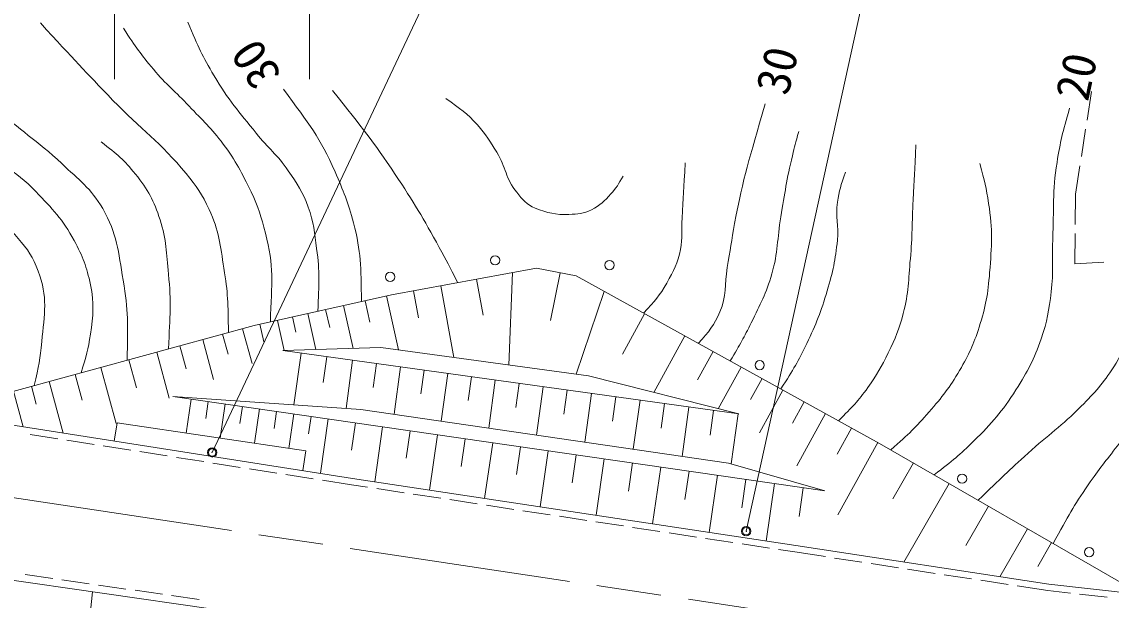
# Model space of a CAD drawing. Units: millimetres at full size, sheet at 1:1000; details may follow other scales. Extents: x 40000 to 680000, y 20000 to 380000.
# Drawn here: x 317922 to 376878, y 286706 to 317975 of the extents above; entities that cross this region are included whole.
import ezdxf
from ezdxf.enums import TextEntityAlignment as Align

# ---------------------------------------------------------------- set-up
doc = ezdxf.new("R2010")
doc.units = ezdxf.units.MM
doc.header["$LTSCALE"] = 1000
doc.header["$PDMODE"] = 32
doc.header["$PDSIZE"] = 500
doc.linetypes.add('CHAIN', pattern=[18.5, 12, -1.5, 3.5, -1.5])
for name, color, linetype, lineweight in [('M-BGD', 7, 'Continuous', 13), ('M-BMK', 2, 'CHAIN', 13), ('M-BMK-ROW', 30, 'Continuous', 13), ('M-STR-HTXT', 7, 'Continuous', 13)]:
    doc.layers.add(name, color=color, linetype=linetype, lineweight=lineweight)
doc.styles.add('ＭＳ ゴシック', font='')
doc.styles.get('ＭＳ ゴシック').set_extended_font_data('MS Gothic')

msp = doc.modelspace()

# ---------------------------------------------------------------- linework, layer by layer
at = {"layer": 'M-BGD'}
for p, q in [((375805, 314204), (375568, 312664)), ((375492, 312170), (375263, 310688)), ((375187, 310194), (374950, 308654)), ((374950, 308654), (374931, 307025)), ((374925, 306525), (374906, 304896)), ((374906, 304896), (376471, 304988)), ((344477, 304423), (344275, 299418)), ((347055, 304410), (346539, 301836)), ((340594, 303707), (341310, 299824)), ((342535, 304065), (342893, 302124)), ((337654, 303154), (338308, 300235)), ((339123, 303435), (339394, 301965)), ((349446, 303394), (347915, 298919)), ((335339, 302635), (335857, 300320)), ((336497, 302895), (336756, 301737)), ((332577, 302017), (332760, 301200)), ((333394, 302200), (333829, 300255)), ((334366, 302418), (334584, 301445)), ((351624, 302193), (350423, 300015)), ((329869, 301380), (330380, 299504)), ((330811, 301622), (331023, 300673)), ((331760, 301834), (332126, 300200)), ((327715, 300794), (328301, 298639)), ((328792, 301087), (329085, 300010)), ((353802, 300992), (352117, 297936)), ((325229, 300117), (325906, 297631)), ((326472, 300455), (326810, 299212)), ((355330, 300150), (354487, 298622)), ((323715, 299705), (324127, 298190)), ((333039, 300060), (332652, 297272)), ((334433, 299867), (334240, 298473)), ((335827, 299674), (335467, 297078)), ((320804, 298912), (321184, 297515)), ((322200, 299292), (323025, 296264)), ((337125, 299494), (336945, 298196)), ((338422, 299314), (338068, 296761)), ((339699, 299137), (339522, 297860)), ((340976, 298960), (340619, 296388)), ((356858, 299307), (355615, 297053)), ((319407, 298532), (320167, 295738)), ((342262, 298782), (342083, 297496)), ((343548, 298603), (343188, 296012)), ((344843, 298424), (344664, 297128)), ((357985, 298686), (357364, 297558)), ((317477, 298006), (318003, 296077)), ((318442, 298269), (318705, 297304)), ((346139, 298244), (345777, 295634)), ((347444, 298063), (347263, 296758)), ((348749, 297882), (348384, 295253)), ((359112, 298064), (357842, 295761)), ((327088, 297580), (326822, 295737)), ((328010, 297446), (327876, 296525)), ((328931, 297313), (328663, 295462)), ((329857, 297179), (329723, 296254)), ((350063, 297700), (349881, 296385)), ((351378, 297518), (351011, 294869)), ((352702, 297334), (352519, 296010)), ((354027, 297150), (353657, 294482)), ((360264, 297429), (359629, 296277)), ((314396, 296640), (335814, 293294)), ((330782, 297045), (330513, 295187)), ((331711, 296911), (331577, 295982)), ((332640, 296776), (332370, 294910)), ((333573, 296641), (333438, 295708)), ((355361, 296965), (355176, 295631)), ((356695, 296780), (356319, 294072)), ((361416, 296794), (359858, 293970)), ((334507, 296506), (334081, 293565)), ((335977, 296294), (335765, 294823)), ((337448, 296081), (337019, 293112)), ((362828, 296015), (362049, 294603)), ((318382, 295663), (319864, 295432)), ((338933, 295866), (338718, 294382)), ((340417, 295651), (339985, 292662)), ((341912, 295435), (341696, 293941)), ((320358, 295354), (321840, 295123)), ((322334, 295046), (323816, 294814)), ((343407, 295219), (342971, 292210)), ((344911, 295001), (344694, 293497)), ((346416, 294784), (345978, 291754)), ((364240, 295237), (362085, 291329)), ((324310, 294737), (325792, 294505)), ((326286, 294428), (327768, 294197)), ((347931, 294564), (347712, 293050)), ((349446, 294345), (349005, 291295)), ((328262, 294120), (329744, 293888)), ((330238, 293811), (331720, 293579)), ((350971, 294125), (350750, 292600)), ((352496, 293904), (352052, 290833)), ((354031, 293682), (353809, 292147)), ((366174, 294125), (365060, 292192)), ((332214, 293502), (333696, 293271)), ((334190, 293194), (335760, 292948)), ((335814, 293294), (359808, 289659)), ((355567, 293460), (355119, 290369)), ((357112, 293236), (356889, 291691)), ((358658, 293013), (358208, 289901)), ((335760, 292948), (336635, 292816)), ((337129, 292741), (338612, 292516)), ((339107, 292441), (340590, 292217)), ((360214, 292788), (359989, 291232)), ((368107, 293011), (365662, 288767)), ((341084, 292142), (342567, 291917)), ((343062, 291842), (344545, 291618)), ((345039, 291543), (346522, 291318)), ((347016, 291243), (348500, 291018)), ((370229, 291789), (369007, 289667)), ((348994, 290944), (350477, 290719)), ((350971, 290644), (352454, 290419)), ((352949, 290344), (354432, 290120)), ((372352, 290567), (370859, 287975)), ((354926, 290045), (356409, 289820)), ((356904, 289745), (358387, 289521)), ((359808, 289659), (373494, 287573)), ((373647, 289820), (372901, 288524)), ((358881, 289446), (359756, 289313)), ((359756, 289313), (361412, 289061)), ((361906, 288985), (363389, 288759)), ((310136, 288834), (375852, 279395)), ((363883, 288684), (365366, 288458)), ((365861, 288383), (367344, 288157)), ((318112, 288093), (319596, 287879)), ((320091, 287808), (321576, 287595)), ((367838, 288081), (369321, 287855)), ((369815, 287780), (371298, 287554)), ((321365, 283355), (321746, 287167)), ((322071, 287524), (323556, 287311)), ((324051, 287240), (325535, 287026)), ((371792, 287479), (373449, 287226)), ((373449, 287226), (374672, 287090)), ((373494, 287573), (380407, 286803)), ((326030, 286955), (327515, 286742)), ((375169, 287035), (376660, 286868))]:
    msp.add_line(p, q, dxfattribs=at)
for points in [[(313593, 296949), (330497, 301551), (337927, 303215), (345783, 304665), (347918, 304237), (364340, 295181), (378001, 287312)], [(322919, 295309), (323084, 296293), (333293, 294773), (333138, 293712)]]:
    msp.add_lwpolyline(points, dxfattribs=at)
for points in [[(332048, 300198), (356726, 296776), (348586, 298827), (337343, 300367)], [(326099, 297723), (361379, 292619), (356170, 294115), (336274, 297023)]]:
    msp.add_lwpolyline(points, close=True, dxfattribs=at)
for centre in [(328224, 294696), (357124, 290436)]:
    msp.add_circle(centre, 200, dxfattribs=at)
for points, knots in [([(310946, 320133), (311299, 319342), (311425, 319095), (311799, 318468), (312312, 317608), (312685, 317178), (313336, 316418), (314449, 315120), (315188, 314495), (316452, 313343), (317817, 312099), (318739, 311580), (320081, 310311), (321015, 309426), (321652, 308988), (322300, 307876), (323093, 306518), (323142, 305555), (323409, 304005), (323697, 302338), (323668, 301648), (323618, 299678)], [0, 0, 0, 0, 1, 1, 1, 2, 2, 2, 3, 3, 3, 4, 4, 4, 5, 5, 5, 6, 6, 6, 7, 7, 7, 7]), ([(307750, 319049), (308206, 318261), (308393, 318019), (308860, 317397), (309918, 315989), (310800, 315449), (312104, 314266), (313359, 313127), (314076, 312504), (315377, 311418), (316641, 310364), (317531, 309979), (318678, 308799), (319595, 307857), (320124, 307304), (320756, 306151), (321234, 305278), (321436, 304735), (321637, 303760), (321849, 302736), (321784, 302119), (321637, 301084), (321518, 300254), (321429, 299925), (321126, 299000)], [0, 0, 0, 0, 1, 1, 1, 2, 2, 2, 3, 3, 3, 4, 4, 4, 5, 5, 5, 6, 6, 6, 7, 7, 7, 8, 8, 8, 8]), ([(303993, 318722), (304382, 317465), (304550, 317003), (305117, 316004), (305795, 314807), (306322, 314200), (307336, 313271), (308084, 312585), (308581, 312278), (309471, 311790), (310318, 311325), (310894, 311274), (311748, 310822), (313034, 310140), (313717, 309677), (314878, 308800), (316066, 307902), (316742, 307384), (317724, 306266), (318258, 305659), (318511, 305254), (318805, 304501), (319349, 303111), (319150, 302171), (319004, 300686), (318911, 299748), (318853, 299375), (318586, 298308)], [0, 0, 0, 0, 1, 1, 1, 2, 2, 2, 3, 3, 3, 4, 4, 4, 5, 5, 5, 6, 6, 6, 7, 7, 7, 8, 8, 8, 9, 9, 9, 9]), ([(318930, 317915), (320805, 315875), (321297, 315339), (322857, 313729), (324378, 312160), (325422, 311458), (326812, 309772), (327385, 309077), (327681, 308651), (328064, 307836), (328611, 306675), (328654, 305915), (328861, 304648), (329080, 303305), (329081, 302782), (329104, 301172)], [0, 0, 0, 0, 1, 1, 1, 2, 2, 2, 3, 3, 3, 4, 4, 4, 5, 5, 5, 5]), ([(326907, 317955), (327487, 316579), (327689, 316140), (328329, 315052), (329091, 313756), (329671, 313126), (330606, 311948), (331253, 311133), (331757, 310788), (332342, 309927), (332833, 309202), (333129, 308788), (333423, 307963), (333724, 307119), (333756, 306602), (333878, 305714), (334057, 304401), (334003, 303887), (333944, 302323)], [0, 0, 0, 0, 1, 1, 1, 2, 2, 2, 3, 3, 3, 4, 4, 4, 5, 5, 5, 6, 6, 6, 6]), ([(323420, 317629), (324130, 316559), (324350, 316230), (325042, 315408), (325741, 314578), (326235, 314207), (326977, 313415), (327714, 312628), (328184, 312231), (328827, 311365), (329525, 310425), (329825, 309829), (330335, 308775), (330734, 307948), (330868, 307442), (331103, 306554), (331583, 304736), (331442, 303909), (331376, 301748)], [0, 0, 0, 0, 1, 1, 1, 2, 2, 2, 3, 3, 3, 4, 4, 4, 5, 5, 5, 6, 6, 6, 6]), ([(336312, 302853), (336261, 304792), (336298, 305493), (335870, 307108), (335577, 308217), (335332, 308818), (334875, 309870), (334055, 311757), (333496, 312386), (332086, 314339)], [0, 0, 0, 0, 1, 1, 1, 2, 2, 2, 3, 3, 3, 3]), ([(334741, 314253), (336409, 312165), (336908, 311568), (338127, 309726), (339124, 308221), (339656, 307357), (340517, 305769), (340915, 305036), (341051, 304790), (341505, 303875)], [0, 0, 0, 0, 1, 1, 1, 2, 2, 2, 3, 3, 3, 3]), ([(340868, 313825), (341688, 313247), (341999, 313050), (342575, 312401), (343046, 311870), (343252, 311522), (343628, 310921), (344128, 310119), (344100, 309479), (344709, 308757), (345039, 308365), (345228, 308091), (345705, 307903), (346379, 307637), (346803, 307535), (347527, 307561), (348015, 307578), (348318, 307590), (348751, 307817), (349220, 308062), (349453, 308274), (349804, 308670), (350106, 309012), (350208, 309180), (350459, 309638)], [0, 0, 0, 0, 1, 1, 1, 2, 2, 2, 3, 3, 3, 4, 4, 4, 5, 5, 5, 6, 6, 6, 7, 7, 7, 8, 8, 8, 8]), ([(354531, 300590), (355129, 301248), (355378, 301554), (355702, 302293), (356082, 303160), (355945, 303750), (356101, 304684), (356257, 305618), (356327, 306144), (356500, 307075), (356975, 309636), (357285, 310491), (358153, 313536)], [0, 0, 0, 0, 1, 1, 1, 2, 2, 2, 3, 3, 3, 4, 4, 4, 4]), ([(367289, 293483), (368331, 294273), (368655, 294542), (369444, 295317), (370441, 296297), (370964, 296903), (371722, 298078), (372374, 299089), (372691, 299703), (373089, 300838), (373423, 301793), (373504, 302368), (373630, 303371), (373770, 304486), (373669, 305124), (373716, 306246), (373784, 307860), (373682, 308781), (373945, 310374), (374136, 311534), (374238, 311969), (374629, 313305)], [0, 0, 0, 0, 1, 1, 1, 2, 2, 2, 3, 3, 3, 4, 4, 4, 5, 5, 5, 6, 6, 6, 7, 7, 7, 7]), ([(356255, 299640), (356830, 300596), (356992, 300881), (357402, 301709), (357901, 302714), (358195, 303281), (358513, 304356), (358858, 305522), (358793, 306232), (358998, 307430), (359219, 308724), (359313, 309457), (359625, 310732), (359750, 311245), (359790, 311420), (359967, 312041)], [0, 0, 0, 0, 1, 1, 1, 2, 2, 2, 3, 3, 3, 4, 4, 4, 5, 5, 5, 5]), ([(322219, 311481), (323113, 310798), (323453, 310521), (324069, 309744), (324752, 308882), (325079, 308317), (325406, 307267), (325752, 306161), (325751, 305489), (325861, 304335), (326011, 302761), (325952, 302167), (325856, 300288)], [0, 0, 0, 0, 1, 1, 1, 2, 2, 2, 3, 3, 3, 4, 4, 4, 4]), ([(362114, 296409), (362897, 297186), (363164, 297441), (363709, 298204), (364203, 298896), (364438, 299318), (364810, 300082), (365199, 300882), (365405, 301346), (365626, 302208), (365917, 303337), (365901, 304007), (366007, 305168), (366119, 306402), (366098, 307099), (366159, 308337), (366217, 309501), (366236, 309865), (366312, 311316)], [0, 0, 0, 0, 1, 1, 1, 2, 2, 2, 3, 3, 3, 4, 4, 4, 5, 5, 5, 6, 6, 6, 6]), ([(351573, 302222), (352198, 302904), (352431, 303153), (352827, 303852), (353206, 304520), (353419, 304920), (353568, 305674), (353695, 306318), (353619, 306697), (353654, 307353), (353716, 308521), (353739, 308888), (353825, 310342)], [0, 0, 0, 0, 1, 1, 1, 2, 2, 2, 3, 3, 3, 4, 4, 4, 4]), ([(364945, 294833), (365958, 295735), (366281, 296018), (367025, 296883), (367735, 297710), (368130, 298189), (368676, 299131), (369177, 299997), (369423, 300513), (369730, 301465), (370091, 302586), (370208, 303252), (370300, 304425), (370414, 305878), (370468, 306715), (370244, 308154), (370110, 309010), (370046, 309343), (369760, 310318)], [0, 0, 0, 0, 1, 1, 1, 2, 2, 2, 3, 3, 3, 4, 4, 4, 5, 5, 5, 6, 6, 6, 6]), ([(359002, 298125), (359705, 299236), (359919, 299584), (360398, 300577), (360919, 301656), (361165, 302289), (361509, 303437), (361821, 304481), (361945, 305087), (362065, 306170), (362152, 306965), (361946, 307428), (362065, 308219), (362163, 308867), (362240, 309127), (362492, 309842)], [0, 0, 0, 0, 1, 1, 1, 2, 2, 2, 3, 3, 3, 4, 4, 4, 5, 5, 5, 5]), ([(369672, 292110), (370963, 293351), (371304, 293678), (372375, 294655), (373482, 295663), (374199, 296123), (375251, 297187), (376011, 297957), (376433, 298410), (377016, 299322), (377378, 299887), (377487, 300260), (377728, 300887), (377984, 301550), (378048, 301799), (378270, 302623)], [0, 0, 0, 0, 1, 1, 1, 2, 2, 2, 3, 3, 3, 4, 4, 4, 5, 5, 5, 5]), ([(373728, 289774), (374583, 291301), (374816, 291756), (375639, 292946), (376224, 293791), (376588, 294238), (377215, 295052), (377794, 295805), (378209, 296163), (378714, 296968), (378951, 297345), (379039, 297483), (379284, 297955)], [0, 0, 0, 0, 1, 1, 1, 2, 2, 2, 3, 3, 3, 4, 4, 4, 4])]:
    msp.add_open_spline(points, degree=3, knots=knots, dxfattribs=at)
for p in [(328224, 294696), (357124, 290436)]:
    msp.add_point(p, dxfattribs=at)
at = {"layer": 'M-BMK'}
msp.add_line((280816, 297756), (372259, 284007), dxfattribs=at)
at = {"layer": 'M-BMK-ROW'}
for centre in [(343536, 305080), (349727, 304823), (337857, 304185), (357852, 299412), (368809, 293276), (375683, 289303)]:
    msp.add_circle(centre, 250, dxfattribs=at)
at = {"layer": 'M-STR-HTXT'}
for p, q in [((322931, 314882), (322934, 326845)), ((333486, 314879), (333489, 326842)), ((357124, 290436), (364285, 323019)), ((328224, 294696), (340033, 319718))]:
    msp.add_line(p, q, dxfattribs=at)

# ---------------------------------------------------------------- texts
at = {"layer": 'M-BGD', "style": 'ＭＳ ゴシック'}
for s, rotation, p in [('30', 123.431, (331257, 314623)), ('30', 76.375, (358493, 314137)), ('20', 77.754, (374718, 313802))]:
    msp.add_text(s, height=1833, rotation=rotation, dxfattribs=at).set_placement(p, align=Align.MIDDLE_LEFT)

doc.saveas('drawing.dxf')
